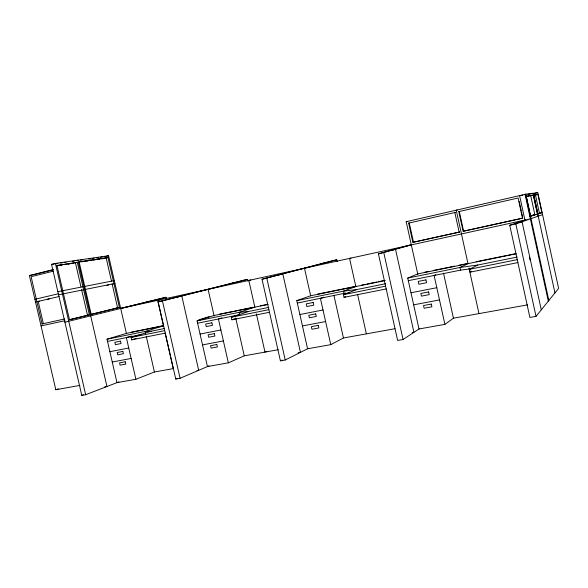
<?xml version="1.0" encoding="UTF-8"?>
<svg xmlns="http://www.w3.org/2000/svg" width="588" height="588" viewBox="0 0 588 588"><rect width="100%" height="100%" fill="white"/><g stroke="black" fill="none" stroke-linecap="round" stroke-linejoin="round"><path stroke-width="0.88" d="M525.591 219.839L509.745 225.278L529.876 317.432L536.013 316.366L558.6 288.377L537.77 192.607L528.024 194.407M516.36 253.773L417.73 273.912L407.734 278.087L419.001 328.971L444.903 324.37L453.444 318.204L527.524 304.871M411.196 244.645L378.422 253.891L397.642 340.437L403.059 339.496L419.759 328.464M517.131 257.066L477.794 265.034L469.584 269.245L470.216 272.119L471.701 271.333M385.221 280.549L310.655 295.779L296.778 300.63L307.583 348.772L330.779 344.649L343.436 337.99L394.989 328.714M337.189 261.572L336.784 259.786L332.742 260.675L262.027 279.256L280.41 360.834L285.231 359.996L308.355 348.383M280.41 360.834L282.027 360.032M435.745 274.721L434.106 275.471L444.903 324.37M266.82 351.271L264.99 352.102L256.368 313.904M268.143 304.459L214.025 315.506L197.076 320.886L207.454 366.559L228.35 362.847L244.27 355.828L278.337 349.698M248.026 281.13L247.629 279.359L243.932 280.167L158.165 301.887L175.761 379.04L180.075 378.29L209.107 365.854M175.761 379.04L177.392 378.349M159.907 299.851L157.672 300.409L163.471 325.833L126.391 333.403L107.009 339.188L116.983 382.641L135.901 379.275L154.423 371.991L173.232 368.61L165.177 333.308M385.75 283.688L356.659 289.583L343.436 294.654L344.039 297.359L345.685 296.712M126.405 333.44L108.596 255.743L55.397 263.424L51.56 264.394L81.783 395.393L85.664 394.717L118.908 381.899M81.783 395.393L83.489 394.739M345.722 293.015L297.33 303.077M323.701 297.212L320.431 298.417L330.779 344.649M53.236 269.583L29.4 275.537L55.816 389.726L58.337 388.83M509.745 225.278L515.838 223.954L530.376 218.876L120.158 308.546M542.555 214.62L530.905 218.67L525.584 194.246M268.834 307.377L248.474 311.5L231.334 317.233L231.915 319.791L236.192 318.329M537.417 214.12L530.641 216.34L526.26 196.201L533.287 195.142L537.417 214.12L529.942 216.009M541.901 212.658L537.969 213.951L533.86 195.054L537.932 194.437L541.901 212.658L537.792 213.562M221.852 317.88L218.413 319.012L228.35 362.847M529.663 216.377L534.86 214.679L530.729 195.731L526.238 196.414M537.829 213.723L539.431 213.201L535.47 195.003L533.801 195.253M198.722 319.901L209.166 316.601M164.5 328.516L151.256 331.198L131.073 337.431L131.624 339.849L136.012 338.475M163.471 325.833L145.074 331.448L107.009 339.188M131.499 336.02L126.354 337.593L135.901 379.275M463.116 231.282L522.489 218.229L518.079 198.009L458.794 211.614L463.116 231.282L522.835 218.119M459.155 232.157L459.662 232.01L412.879 242.329L408.638 223.131L455.355 212.43L454.84 212.525L459.155 232.157L412.879 242.329M378.422 253.891L411.321 244.924M351.058 258.029L349.559 258.433L355.828 286.554L343.524 291.134L296.778 300.63M262.027 279.256L336.784 259.786M250.738 279.976L248.827 280.469L254.854 307.171L239.154 312.338L197.076 320.886M158.165 301.887L247.629 279.359M75.646 260.741L77.888 260.175L106.942 386.514L104.671 386.911M56.808 265.644L77.322 262.41L89.383 314.867L69.472 319.747L56.948 265.431L77.322 262.41M108.596 255.743L105.002 256.647L106.619 256.412M32.921 274.905L53.17 269.841M53.295 271.164L31.12 276.683L42.049 323.959L64.717 318.946M79.042 262.027L107.986 257.566L119.423 307.473L91.191 314.396L79.101 261.829L107.986 257.566M166.455 299.035L166.051 297.263L64.9 322.209M120.297 308.494L166.051 297.263M69.281 319.747L89.383 314.867M91.081 314.374L117.615 307.869L112.102 283.835M42.049 323.959L43.35 323.643L38.198 301.394M57.852 291.663L114.3 280.623M34.898 299.299L58.499 293.743M58.572 294.786L114.954 283.475L113.513 283.813M35.523 302.019L59.138 296.506M106.95 285.342L108.714 284.93M47.496 299.307L49.267 298.895M417.847 274.42L406.183 221.698L525.694 194.216L548.847 300.461M532.853 193.731L537.77 192.607M530.729 195.731L533.287 195.142M533.83 195.378L537.932 194.437M532.868 215.076L535.418 214.51M115.807 308.266L119.423 307.473M146.25 302.07L149.727 301.306M229.636 283.791L233.436 282.953M321.055 263.747L325.23 262.829M41.057 325.921L65.025 320.68M177.642 296.955L181.802 296.043L198.693 370.315L197.017 370.609M278.212 275L282.835 273.993L300.446 352.352L298.116 352.763M390.373 250.525L395.54 249.393L413.923 332.323L412.188 332.632M516.242 223.05L522.063 221.779L541.276 309.839M131.359 332.169L163.038 325.701M219.589 314.139L232.855 311.434M234.627 311.074L253.193 307.274M260.322 305.819L267.511 304.349M317.711 294.096L356.394 286.194M361.73 285.099L365.28 284.379M367.052 284.011L376.805 282.019M378.576 281.659L384.787 280.388M424.286 272.317L428.748 271.406M433.216 270.495L454.656 266.114M459.118 265.203L468.048 263.38M476.074 261.741L506.378 255.545M508.157 255.185L515.294 253.729M36.904 301.695L39.514 301.166M407.734 278.087L459.978 267.474L477.794 265.034M107.516 341.4L141.223 334.594M197.605 323.209L239.691 314.712L239.154 312.338L248.474 311.5M408.307 280.674L460.558 270.127L471.26 268.723M131.073 337.431L164.721 330.654M231.334 317.233L268.885 309.67M343.436 294.654L385.588 286.165M469.584 269.245L517.249 259.646M131.624 339.849L165.287 333.117M231.915 319.791L269.473 312.279M344.039 297.359L386.198 288.928M470.216 272.119L517.896 262.586M109.882 351.712L128.743 348.022M200.074 334.058L220.904 329.978M299.895 314.514L323.018 309.986M410.983 292.765L436.81 287.708M408.638 223.131L409.263 223.014L413.496 242.16M112.249 362.032L131.131 358.445M202.537 344.899L223.389 340.944M302.46 325.936L325.612 321.548M413.658 304.841L439.508 299.931M406.183 221.698L407.44 221.47M55.816 389.726L79.953 385.39M458.794 211.614L459.294 211.526L463.609 231.143M457.251 209.989L456.237 210.159L467.989 263.652L459.978 267.474L460.558 270.127M29.4 275.537L32.039 275.125M526.547 196.568L528.178 196.319M81.717 261.822L83.533 261.557M86.252 261.153L88.06 260.881M89.876 260.616L91.691 260.344M93.507 260.08L95.315 259.808M98.042 259.404L99.85 259.139M101.665 258.867L103.481 258.595M56.676 265.864L58.455 265.6M60.233 265.335L62.012 265.07M64.68 264.673L66.459 264.409M68.237 264.144L70.023 263.88M71.802 263.615L73.581 263.351M51.56 264.394L54.272 264.005M56.08 263.74L57.889 263.475M60.601 263.086L62.409 262.821M64.217 262.564L66.018 262.299M72.346 261.381L74.154 261.116M80.505 260.197L82.32 259.933M88.67 259.014L90.486 258.749M92.301 258.485L94.117 258.22M96.836 257.831L98.652 257.566M100.467 257.301L102.283 257.037M520.277 195.466L519.572 195.561L524.922 220.074M528.134 194.385L529.707 194.165M520.167 195.495L522.783 195.135M356.659 289.583L343.524 291.134L344.083 293.64L349.346 293.052M151.256 331.198L145.074 331.448L145.596 333.712M106.185 258.014L111.492 281.167M75.448 262.88L80.96 286.856M81.578 289.524L87.502 315.278M55.397 263.424L85.664 394.717M162.442 300.953L180.075 378.29M146.258 336.277L154.423 371.991M235.729 318.042L244.27 355.828M208.101 289.377L214.135 315.999M304.496 268.29L310.662 295.83M266.812 278.212L285.231 359.996M357.541 294.243L366.368 333.866M333.911 295.374L343.436 337.99M443.506 273.126L453.444 318.204M383.802 252.722L403.059 339.496M468.945 267.981L478.97 313.61M533.242 193.209L554.94 292.912M538.116 216.156L533.125 193.239L525.025 194.305L548.303 301.137M519.204 201.456L521.306 211.107M521.688 212.856L522.453 216.369M529.501 257.176L530.148 260.131M515.838 223.954L536.013 316.366M120.496 341.128L114.844 342.267L115.395 344.671L121.047 343.546L120.496 341.128M211.908 322.797L205.668 324.047L206.241 326.575L212.489 325.333L211.908 322.797M313.169 302.489L306.238 303.878L306.833 306.546L313.772 305.165L313.169 302.489M425.955 279.873L418.208 281.424L418.832 284.247L426.579 282.703L425.955 279.873M122.855 351.411L117.196 352.513L117.725 354.814L123.384 353.719L122.855 351.411M214.363 333.609L208.115 334.822L208.659 337.247L214.914 336.035L214.363 333.609M315.727 313.889L308.781 315.241L309.354 317.792L316.3 316.447L315.727 313.889M428.615 291.927L420.861 293.434L421.464 296.131L429.218 294.632L428.615 291.927M125.229 361.774L119.562 362.84L120.092 365.148L125.758 364.09L125.229 361.774M216.832 344.502L210.577 345.685L211.129 348.111L217.391 346.942L216.832 344.502M318.299 325.377L311.346 326.685L311.927 329.243L318.872 327.942L318.299 325.377M431.298 304.077L423.544 305.539L424.139 308.244L431.901 306.789L431.298 304.077"/></g></svg>
